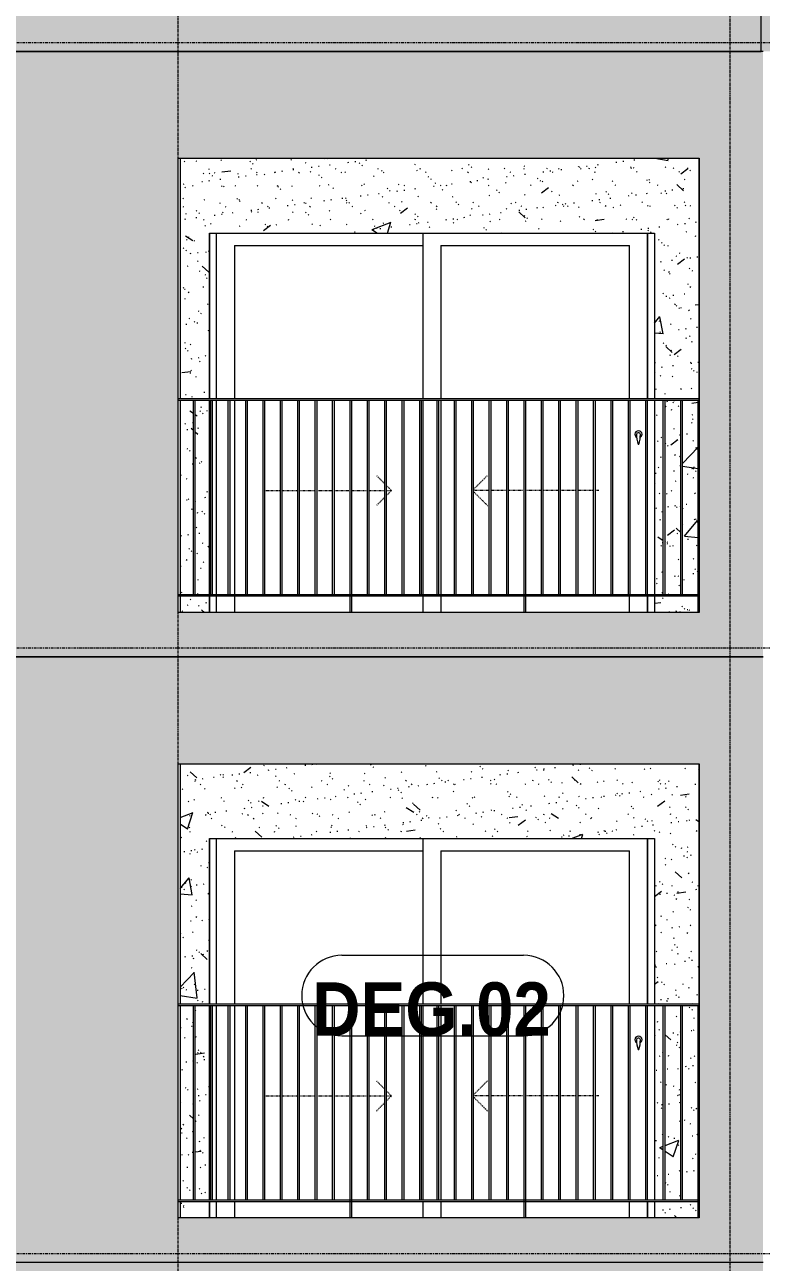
# Model space of a CAD drawing. Header units: millimetres. Extents: x 9199 to 175431, y -4466 to 35300.
# Drawn here: x 131839 to 135976, y 8950 to 15900 of the extents above; entities that cross this region are included whole.
import ezdxf

# ---------------------------------------------------------------- set-up
doc = ezdxf.new("R2010")
doc.units = ezdxf.units.MM
for name, pattern in [('Centre', [31.75, 6.35, -4.7625, 15.875, -4.7625]), ('Dash', [6, 3, -3]), ('Grid Line', [22.225, 12.7, -3.175, 3.175, -3.175])]:
    doc.linetypes.add(name, pattern=pattern)
for name, color, linetype, lineweight in [('0-2', 250, 'Continuous', 5), ('A-DOOR', 31, 'Continuous', 9), ('A-DOOR-FRAM', 31, 'Continuous', 9), ('A-DOOR-HDLN', 31, 'Dash', 18), ('A-DOOR-IDEN', 31, 'Continuous', 9), ('A-FLOR-HRAL', 11, 'Continuous', 9), ('A-FLOR-LEVL-2', 51, 'Centre', 9), ('A-WALL', 113, 'Continuous', 9), ('A-WALL-PATT-1', 9, 'Continuous', 9), ('A-WALL-PATT-2', 111, 'Continuous', 5), ('I-WALL-1', 7, 'Continuous', 9), ('S-COLS-1', 7, 'Continuous', 9), ('S-GRID-1', 1, 'Grid Line', 9)]:
    doc.layers.add(name, color=color, linetype=linetype, lineweight=lineweight)
doc.styles.add('Arial_B_2', font='arialbd.ttf', dxfattribs={"width": 0.9, "height": 300})
pattern_1 = [(50, (-51555.6, 1200), (1093.104, -95.634), [114.3, -1257.3]), (355, (-51555.6, 1200), (-211.46, 1146.34), [91.44, -1005.84]), (100.451, (-51464.5, 1192), (881.656, 1050.7), [97.14, -1068.54]), (46.184, (-51555.6, 1504.8), (1626.47, -252.26), [171.45, -1885.95]), (96.636, (-51420, 1483.8), (1424.42, 1484.57), [145.71, -1602.81]), (351.184, (-51555.6, 1504.8), (1424.43, 1484.55), [137.16, -1508.76]), (21, (-51403.2, 1428.6), (909.686, -613.59), [114.3, -1257.3]), (326, (-51403.2, 1428.6), (370.81, 1105.13), [91.44, -1005.84]), (71.451, (-51327.4, 1377.5), (1280.5, 491.53), [97.14, -1068.54]), (37.5, (-51555.58, 1200), (18.531, 507.33), [50.292, -943.356, 50.292, -970.788, -1009.65]), (37.5, (-51555.58, 1200), (18.531, 507.33), [-2014.73, 50.29, -959.36]), (7.5, (-51555.6, 1200), (400.918, 601.084), [50.292, -531.876, 50.292, -920.496, -384.81]), (7.5, (-51555.6, 1200), (400.918, 601.084), [-1552.956, 50.29, -334.52]), (327.5, (-51895.43, 1200), (813.545, -34.374), [50.292, -330.708, 50.292, -1138.428, -1577.34]), (327.5, (-51895.43, 1200), (813.545, -34.374), [-1569.72, 50.29, -1527.05]), (317.5, (-52047.8, 1200), (888.775, 152.56), [50.292, -445.008, 50.292, -739.14, -1120.14]), (317.5, (-52047.8, 1200), (888.775, 152.56), [-1284.73, 50.29, -1069.85])]
pattern_2 = [(37.5, (-51555.58, 1200), (-4.7995, 146.8239), [5.029, -110.795, 5.029, -124.511, -123.825]), (37.5, (-51555.58, 1200), (-4.7995, 146.8239), [-245.364, 5.029, -118.796]), (7.5, (-51555.58, 1200), (134.8574, 215.0472), [5.029, -57.455, 5.029, -99.365, -40.005]), (7.5, (-51555.58, 1200), (134.8574, 215.0472), [-166.878, 5.029, -34.976]), (327.5, (-51649.3, 1200), (237.2978, 0.4316), [5.029, -33.071, 5.029, -132.131, -179.07]), (327.5, (-51649.3, 1200), (237.2978, 0.4316), [-175.26, 5.029, -174.041]), (317.5, (-51649.3, 1200), (229.067, 66.8792), [5.029, -14.021, 5.029, -84.887, -102.87]), (317.5, (-51649.3, 1200), (229.067, 66.8792), [-108.966, 5.029, -97.841])]

# ---------------------------------------------------------------- blocks, each defined once
blk = doc.blocks.new('NCV_TKTC_KET CAU_rvt-2-TKCS_MẶT ĐỨNG HƯỚNG TÂY')
at = {"layer": 'S-COLS-1'}
for p, q in [((-45511.9, 15150), (-45511.9, 12600)), ((-45511.9, 11750.1), (-45511.9, 9200))]:
    blk.add_line(p, q, dxfattribs=at)
blk = doc.blocks.new('NCV_TKTC_TANG 3 - 4_rvt-3-TKCS_MẶT ĐỨNG HƯỚNG TÂY')
at = {"layer": 'A-WALL-PATT-1'}
h = blk.add_hatch(dxfattribs=at)
h.set_pattern_fill('FP_19', color=256, style=0, pattern_type=2)
h.set_pattern_definition(pattern_1)
h.paths.add_polyline_path([(-45762.4, 12600), (-45516.9, 12600), (-45516.9, 12690), (-45762.4, 12690)])
h.paths.add_polyline_path([(-48262.4, 12600), (-48262.4, 12690), (-48426.9, 12690), (-48426.9, 12600), (-48416.1, 12600)])
h.paths.add_polyline_path([(-48426.9, 12700), (-48351.8, 12700), (-48351.8, 13790), (-48426.9, 13790), (-48426.9, 13292.3)])
h.paths.add_polyline_path([(-48262.4, 12700), (-48262.4, 13790), (-48341.8, 13790), (-48341.8, 12700)])
h.paths.add_polyline_path([(-45762.4, 12700), (-45712.4, 12700), (-45712.4, 13790), (-45762.4, 13790), (-45762.4, 13292.3)])
h.paths.add_polyline_path([(-45702.4, 12700), (-45614.7, 12700), (-45614.7, 13790), (-45702.4, 13790), (-45702.4, 13292.3)])
h.paths.add_polyline_path([(-45604.7, 12700), (-45516.9, 12700), (-45516.9, 13790), (-45604.7, 13790), (-45604.7, 13292.3)])
h.paths.add_polyline_path([(-45511.9, 13800), (-45511.9, 15150), (-48426.9, 15150), (-48426.9, 13800), (-48262.4, 13800), (-48262.4, 14730), (-45762.4, 14730), (-45762.4, 13800), (-45629.6, 13800)])
h = blk.add_hatch(dxfattribs=at)
h.set_pattern_fill('FP_20', color=256, style=0, pattern_type=2)
h.set_pattern_definition(pattern_2)
h.paths.add_polyline_path([(-45762.4, 12600), (-45516.9, 12600), (-45516.9, 12690), (-45762.4, 12690)])
h.paths.add_polyline_path([(-48262.4, 12600), (-48262.4, 12690), (-48426.9, 12690), (-48426.9, 12600), (-48416.1, 12600)])
h.paths.add_polyline_path([(-48426.9, 12700), (-48351.8, 12700), (-48351.8, 13790), (-48426.9, 13790), (-48426.9, 13292.3)])
h.paths.add_polyline_path([(-48262.4, 12700), (-48262.4, 13790), (-48341.8, 13790), (-48341.8, 12700)])
h.paths.add_polyline_path([(-45762.4, 12700), (-45712.4, 12700), (-45712.4, 13790), (-45762.4, 13790), (-45762.4, 13292.3)])
h.paths.add_polyline_path([(-45702.4, 12700), (-45614.7, 12700), (-45614.7, 13790), (-45702.4, 13790), (-45702.4, 13292.3)])
h.paths.add_polyline_path([(-45604.7, 12700), (-45516.9, 12700), (-45516.9, 13790), (-45604.7, 13790), (-45604.7, 13292.3)])
h.paths.add_polyline_path([(-45511.9, 13800), (-45511.9, 15150), (-48426.9, 15150), (-48426.9, 13800), (-48262.4, 13800), (-48262.4, 14730), (-45762.4, 14730), (-45762.4, 13800), (-45629.6, 13800)])
at = {"layer": 'I-WALL-1'}
for p, q in [((-48426.9, 15150), (-48426.9, 13800)), ((-48262.4, 13800), (-48262.4, 14730)), ((-48262.4, 14730), (-45762.4, 14730)), ((-45762.4, 14730), (-45762.4, 13800)), ((-48426.9, 13790), (-48426.9, 12700)), ((-48262.4, 12700), (-48262.4, 13790)), ((-45762.4, 13790), (-45762.4, 12700)), ((-48426.9, 12690), (-48426.9, 12600)), ((-48262.4, 12600), (-48262.4, 12690)), ((-45762.4, 12690), (-45762.4, 12600))]:
    blk.add_line(p, q, dxfattribs=at)
blk = doc.blocks.new('NCV_TKTC_TANG 3 - 4_rvt-4-TKCS_MẶT ĐỨNG HƯỚNG TÂY')
at = {"layer": 'A-WALL-PATT-1'}
h = blk.add_hatch(dxfattribs=at)
h.set_pattern_fill('FP_19', color=256, style=0, pattern_type=2)
h.set_pattern_definition(pattern_1)
h.paths.add_polyline_path([(-45516.9, 9200), (-45516.9, 9290), (-45762.4, 9290), (-45762.4, 9200)])
h.paths.add_polyline_path([(-48416.1, 9200), (-48262.4, 9200), (-48262.4, 9290), (-48426.9, 9290), (-48426.9, 9200)])
h.paths.add_polyline_path([(-48262.4, 9300), (-48262.4, 10390), (-48341.8, 10390), (-48341.8, 9300)])
h.paths.add_polyline_path([(-48354.9, 9300), (-48351.8, 9300), (-48351.8, 10390), (-48426.9, 10390), (-48426.9, 9300), (-48408.9, 9300)])
h.paths.add_polyline_path([(-45762.4, 9300), (-45712.4, 9300), (-45712.4, 10390), (-45762.4, 10390), (-45762.4, 9456.4)])
h.paths.add_polyline_path([(-45614.7, 9300), (-45614.7, 10390), (-45702.4, 10390), (-45702.4, 9300)])
h.paths.add_polyline_path([(-45604.7, 9300), (-45516.9, 9300), (-45516.9, 10390), (-45604.7, 10390), (-45604.7, 9456.4)])
h.paths.add_polyline_path([(-45629.6, 10400), (-45511.9, 10400), (-45511.9, 11750), (-48426.9, 11750), (-48426.9, 10400), (-48262.4, 10400), (-48262.4, 11330), (-45762.4, 11330), (-45762.4, 10400), (-45633.7, 10400)])
h = blk.add_hatch(dxfattribs=at)
h.set_pattern_fill('FP_20', color=256, style=0, pattern_type=2)
h.set_pattern_definition(pattern_2)
h.paths.add_polyline_path([(-45516.9, 9200), (-45516.9, 9290), (-45762.4, 9290), (-45762.4, 9200)])
h.paths.add_polyline_path([(-48416.1, 9200), (-48262.4, 9200), (-48262.4, 9290), (-48426.9, 9290), (-48426.9, 9200)])
h.paths.add_polyline_path([(-48262.4, 9300), (-48262.4, 10390), (-48341.8, 10390), (-48341.8, 9300)])
h.paths.add_polyline_path([(-48354.9, 9300), (-48351.8, 9300), (-48351.8, 10390), (-48426.9, 10390), (-48426.9, 9300), (-48408.9, 9300)])
h.paths.add_polyline_path([(-45762.4, 9300), (-45712.4, 9300), (-45712.4, 10390), (-45762.4, 10390), (-45762.4, 9456.4)])
h.paths.add_polyline_path([(-45614.7, 9300), (-45614.7, 10390), (-45702.4, 10390), (-45702.4, 9300)])
h.paths.add_polyline_path([(-45604.7, 9300), (-45516.9, 9300), (-45516.9, 10390), (-45604.7, 10390), (-45604.7, 9456.4)])
h.paths.add_polyline_path([(-45629.6, 10400), (-45511.9, 10400), (-45511.9, 11750), (-48426.9, 11750), (-48426.9, 10400), (-48262.4, 10400), (-48262.4, 11330), (-45762.4, 11330), (-45762.4, 10400), (-45633.7, 10400)])
at = {"layer": 'I-WALL-1'}
for p, q in [((-48426.9, 11750), (-48426.9, 10400)), ((-48262.4, 10400), (-48262.4, 11330)), ((-48262.4, 11330), (-45762.4, 11330)), ((-45762.4, 11330), (-45762.4, 10400)), ((-48426.9, 10390), (-48426.9, 9300)), ((-48262.4, 9300), (-48262.4, 10390)), ((-45762.4, 10390), (-45762.4, 9300)), ((-48426.9, 9290), (-48426.9, 9200)), ((-48262.4, 9200), (-48262.4, 9290)), ((-45762.4, 9290), (-45762.4, 9200))]:
    blk.add_line(p, q, dxfattribs=at)
blk = doc.blocks.new('Railing - 10mm-1251313-TKCS_MẶT ĐỨNG HƯỚNG TÂY')
at = {"layer": 'A-FLOR-HRAL'}
for p, q in [((-70214.4, 2500), (-70214.4, 3590)), ((-70204.4, 2500), (-70204.4, 3590))]:
    blk.add_line(p, q, dxfattribs=at)
blk = doc.blocks.new('Railing - 50 x 10mm-V205-TKCS_MẶT ĐỨNG HƯỚNG TÂY')
at = {"layer": 'A-FLOR-HRAL'}
for p, q in [((-71091.4, 5800), (-71091.4, 6990)), ((-71081.4, 6990), (-71091.4, 6990)), ((-71081.4, 5800), (-71081.4, 6990))]:
    blk.add_line(p, q, dxfattribs=at)
blk = doc.blocks.new('Railing - 50 x 10mm-V206-TKCS_MẶT ĐỨNG HƯỚNG TÂY')
at = {"layer": 'A-FLOR-HRAL'}
for p in [(-70116.9, 5800), (-70111.9, 6990)]:
    blk.add_line(p, (-70116.9, 6990), dxfattribs=at)
blk = doc.blocks.new('Railing - Railing-3235379-TKCS_MẶT ĐỨNG HƯỚNG TÂY')
at = {"layer": 'A-FLOR-HRAL'}
for p, q in [((-48436.9, 9300), (-45511.9, 9300)), ((-45511.9, 9290), (-48436.9, 9290))]:
    blk.add_line(p, q, dxfattribs=at)
for name, p in [('Railing - 10mm-1251313-TKCS_MẶT ĐỨNG HƯỚNG TÂY', (21862.6, 6800)), ('Railing - 10mm-1251313-TKCS_MẶT ĐỨNG HƯỚNG TÂY', (21960.3, 6800)), ('Railing - 10mm-1251313-TKCS_MẶT ĐỨNG HƯỚNG TÂY', (22058.1, 6800)), ('Railing - 10mm-1251313-TKCS_MẶT ĐỨNG HƯỚNG TÂY', (22155.9, 6800)), ('Railing - 10mm-1251313-TKCS_MẶT ĐỨNG HƯỚNG TÂY', (22253.6, 6800)), ('Railing - 10mm-1251313-TKCS_MẶT ĐỨNG HƯỚNG TÂY', (22351.4, 6800)), ('Railing - 10mm-1251313-TKCS_MẶT ĐỨNG HƯỚNG TÂY', (22449.1, 6800)), ('Railing - 10mm-1251313-TKCS_MẶT ĐỨNG HƯỚNG TÂY', (22546.9, 6800)), ('Railing - 10mm-1251313-TKCS_MẶT ĐỨNG HƯỚNG TÂY', (22644.6, 6800)), ('Railing - 50 x 10mm-V205-TKCS_MẶT ĐỨNG HƯỚNG TÂY', (23619.4, 3400)), ('Railing - 10mm-1251313-TKCS_MẶT ĐỨNG HƯỚNG TÂY', (22840.1, 6800)), ('Railing - 10mm-1251313-TKCS_MẶT ĐỨNG HƯỚNG TÂY', (22937.9, 6800)), ('Railing - 10mm-1251313-TKCS_MẶT ĐỨNG HƯỚNG TÂY', (23035.6, 6800)), ('Railing - 10mm-1251313-TKCS_MẶT ĐỨNG HƯỚNG TÂY', (23133.4, 6800)), ('Railing - 10mm-1251313-TKCS_MẶT ĐỨNG HƯỚNG TÂY', (23231.1, 6800)), ('Railing - 10mm-1251313-TKCS_MẶT ĐỨNG HƯỚNG TÂY', (23328.9, 6800)), ('Railing - 10mm-1251313-TKCS_MẶT ĐỨNG HƯỚNG TÂY', (23426.6, 6800)), ('Railing - 10mm-1251313-TKCS_MẶT ĐỨNG HƯỚNG TÂY', (23524.4, 6800)), ('Railing - 10mm-1251313-TKCS_MẶT ĐỨNG HƯỚNG TÂY', (23622.2, 6800)), ('Railing - 50 x 10mm-V205-TKCS_MẶT ĐỨNG HƯỚNG TÂY', (24596.9, 3400)), ('Railing - 10mm-1251313-TKCS_MẶT ĐỨNG HƯỚNG TÂY', (23817.7, 6800)), ('Railing - 10mm-1251313-TKCS_MẶT ĐỨNG HƯỚNG TÂY', (23915.4, 6800)), ('Railing - 10mm-1251313-TKCS_MẶT ĐỨNG HƯỚNG TÂY', (24013.2, 6800)), ('Railing - 10mm-1251313-TKCS_MẶT ĐỨNG HƯỚNG TÂY', (24110.9, 6800)), ('Railing - 10mm-1251313-TKCS_MẶT ĐỨNG HƯỚNG TÂY', (24208.7, 6800)), ('Railing - 10mm-1251313-TKCS_MẶT ĐỨNG HƯỚNG TÂY', (24306.4, 6800)), ('Railing - 10mm-1251313-TKCS_MẶT ĐỨNG HƯỚNG TÂY', (24404.2, 6800)), ('Railing - 10mm-1251313-TKCS_MẶT ĐỨNG HƯỚNG TÂY', (24501.9, 6800)), ('Railing - 10mm-1251313-TKCS_MẶT ĐỨNG HƯỚNG TÂY', (24599.7, 6800)), ('Railing - 50 x 10mm-V206-TKCS_MẶT ĐỨNG HƯỚNG TÂY', (24600, 3400))]:
    blk.add_blockref(name, p)
blk = doc.blocks.new('Top Rail Type - Top Rail_Internal_-3235382-TKCS_MẶT ĐỨNG HƯỚNG TÂY')
at = {"layer": 'A-FLOR-HRAL'}
for p, q in [((-45511.9, 10400), (-48436.9, 10400)), ((-45511.9, 10390), (-48436.9, 10390))]:
    blk.add_line(p, q, dxfattribs=at)
blk = doc.blocks.new('DEG_02-DEG_03 - DEG_02-2500x2400mm-CỬA ĐI 02 CÁNH TRƯỢT-V212-TKCS_MẶT ĐỨNG HƯỚNG TÂY')
at = {"layer": 'A-DOOR'}
for p, q in [((-47061.9, 7000), (-47061.9, 7930)), ((-45801.9, 7930), (-45801.9, 7000)), ((-48121.9, 7860), (-48121.9, 7000)), ((-48121.9, 7860), (-47061.9, 7860)), ((-46961.9, 7860), (-46961.9, 7000)), ((-46961.9, 7860), (-45901.9, 7860)), ((-45901.9, 7000), (-45901.9, 7860)), ((-48121.9, 6990), (-48121.9, 5900)), ((-47061.9, 5900), (-47061.9, 6990)), ((-46961.9, 6990), (-46961.9, 5900)), ((-48121.9, 5890), (-48121.9, 5800)), ((-47061.9, 5800), (-47061.9, 5890)), ((-46961.9, 5890), (-46961.9, 5800)), ((-45901.9, 5800), (-45901.9, 5890)), ((-45801.9, 5890), (-45801.9, 5800))]:
    blk.add_line(p, q, dxfattribs=at)
at = {"layer": 'A-DOOR', "flags": 128}
blk.add_lwpolyline([(-45850.4, 6808.7), (-45850.4, 6808.7), (-45850.4, 6808.7), (-45850.5, 6808.7), (-45850.5, 6808.7), (-45850.5, 6808.7), (-45850.5, 6808.7), (-45850.5, 6808.7), (-45850.5, 6808.7), (-45850.6, 6808.7), (-45850.6, 6808.7), (-45850.6, 6808.7), (-45850.6, 6808.7), (-45850.7, 6808.7), (-45850.7, 6808.7), (-45850.7, 6808.7), (-45850.8, 6808.7), (-45850.8, 6808.7), (-45850.8, 6808.7), (-45850.9, 6808.7), (-45850.9, 6808.7), (-45851, 6808.7), (-45851, 6808.7), (-45851.1, 6808.7), (-45851.1, 6808.7), (-45851.2, 6808.7), (-45851.2, 6808.7), (-45851.3, 6808.7), (-45851.3, 6808.7), (-45851.4, 6808.7), (-45851.4, 6808.7), (-45851.5, 6808.7), (-45851.6, 6808.7), (-45851.6, 6808.7), (-45851.7, 6808.7), (-45851.7, 6808.7), (-45851.8, 6808.7), (-45851.9, 6808.7), (-45851.9, 6808.7), (-45852, 6808.7), (-45852, 6808.7), (-45852.1, 6808.7), (-45852.2, 6808.7), (-45852.2, 6808.7), (-45852.3, 6808.7), (-45852.3, 6808.7), (-45852.4, 6808.7), (-45852.4, 6808.7), (-45852.5, 6808.7), (-45852.6, 6808.7), (-45852.6, 6808.7), (-45852.7, 6808.7), (-45852.7, 6808.7), (-45852.8, 6808.7), (-45852.8, 6808.7), (-45852.9, 6808.7), (-45852.9, 6808.7), (-45853, 6808.7), (-45853, 6808.7), (-45853, 6808.7), (-45853.1, 6808.7), (-45853.1, 6808.7), (-45853.2, 6808.7), (-45853.2, 6808.7), (-45853.2, 6808.7), (-45853.3, 6808.7), (-45853.3, 6808.7), (-45853.3, 6808.7), (-45853.3, 6808.7), (-45853.3, 6808.7), (-45853.4, 6808.7), (-45853.4, 6808.7), (-45853.4, 6808.7), (-45853.4, 6808.7), (-45853.4, 6808.7), (-45853.4, 6808.7), (-45853.4, 6808.7)], dxfattribs=at)
at = {"layer": 'A-DOOR'}
for centre, radius, start, end in [((-45851.9, 6800), 20, 0, 180), ((-45851.9, 6800), 20, 180, 240), ((-45853.4, 6799.2), 9.45, 90, 180), ((-45698.1, 6799.2), 164.8, 180, 199.13397), ((-45851.6, 6746), 2.34, 199.13397, 261.03098), ((-45852.3, 6746), 2.34, 278.96902, 340.86603), ((-45850.4, 6799.2), 9.45, 0, 90), ((-46005.7, 6799.2), 164.8, 340.86603, 0), ((-45851.9, 6800), 20, 300, 0)]:
    blk.add_arc(centre, radius, start, end, dxfattribs=at)
at = {"layer": 'A-DOOR-FRAM'}
for p, q in [((-48261.9, 7930), (-48261.9, 7000)), ((-48221.9, 7000), (-48221.9, 7930)), ((-45801.9, 7000), (-45801.9, 7930)), ((-48261.9, 6990), (-48261.9, 5900)), ((-48221.9, 5900), (-48221.9, 6990)), ((-48261.9, 5890), (-48261.9, 5800)), ((-48221.9, 5800), (-48221.9, 5890)), ((-45801.9, 5800), (-45801.9, 5890))]:
    blk.add_line(p, q, dxfattribs=at)
at = {"layer": 'A-DOOR-HDLN'}
for p, q in [((-47276.5, 6521.5), (-47324, 6569.1)), ((-46777.7, 6491.2), (-46699.8, 6569.1)), ((-47949.2, 6484.2), (-47863, 6484.2)), ((-47853, 6484.2), (-47765.3, 6484.2)), ((-47755.3, 6484.2), (-47667.5, 6484.2)), ((-47657.5, 6484.2), (-47569.8, 6484.2)), ((-47559.8, 6484.2), (-47472, 6484.2)), ((-47462, 6484.2), (-47374.3, 6484.2)), ((-47364.3, 6484.2), (-47276.5, 6484.2)), ((-47239.2, 6484.2), (-47266.5, 6511.5)), ((-47239.2, 6484.2), (-47266.5, 6456.9)), ((-47266.5, 6484.2), (-47239.2, 6484.2)), ((-46690, 6484.2), (-46777.7, 6484.2)), ((-46777.7, 6477.3), (-46699.8, 6399.4)), ((-46592.2, 6484.2), (-46680, 6484.2)), ((-46494.5, 6484.2), (-46582.2, 6484.2)), ((-46396.7, 6484.2), (-46484.5, 6484.2)), ((-46299, 6484.2), (-46386.7, 6484.2)), ((-46201.2, 6484.2), (-46289, 6484.2)), ((-46103.5, 6484.2), (-46191.2, 6484.2)), ((-46074.7, 6484.2), (-46093.5, 6484.2)), ((-47276.5, 6446.9), (-47324, 6399.4))]:
    blk.add_line(p, q, dxfattribs=at)
blk = doc.blocks.new('Railing - Railing-3817727-TKCS_MẶT ĐỨNG HƯỚNG TÂY')
at = {"layer": 'A-FLOR-HRAL'}
for p, q in [((-48436.9, 12700), (-45511.9, 12700)), ((-45511.9, 12690), (-48436.9, 12690))]:
    blk.add_line(p, q, dxfattribs=at)
for name, p in [('Railing - 10mm-1251313-TKCS_MẶT ĐỨNG HƯỚNG TÂY', (21862.6, 10200)), ('Railing - 10mm-1251313-TKCS_MẶT ĐỨNG HƯỚNG TÂY', (21960.3, 10200)), ('Railing - 10mm-1251313-TKCS_MẶT ĐỨNG HƯỚNG TÂY', (22058.1, 10200)), ('Railing - 10mm-1251313-TKCS_MẶT ĐỨNG HƯỚNG TÂY', (22155.9, 10200)), ('Railing - 10mm-1251313-TKCS_MẶT ĐỨNG HƯỚNG TÂY', (22253.6, 10200)), ('Railing - 10mm-1251313-TKCS_MẶT ĐỨNG HƯỚNG TÂY', (22351.4, 10200)), ('Railing - 10mm-1251313-TKCS_MẶT ĐỨNG HƯỚNG TÂY', (22449.1, 10200)), ('Railing - 10mm-1251313-TKCS_MẶT ĐỨNG HƯỚNG TÂY', (22546.9, 10200)), ('Railing - 10mm-1251313-TKCS_MẶT ĐỨNG HƯỚNG TÂY', (22644.6, 10200)), ('Railing - 50 x 10mm-V205-TKCS_MẶT ĐỨNG HƯỚNG TÂY', (23619.4, 6800)), ('Railing - 10mm-1251313-TKCS_MẶT ĐỨNG HƯỚNG TÂY', (22840.1, 10200)), ('Railing - 10mm-1251313-TKCS_MẶT ĐỨNG HƯỚNG TÂY', (22937.9, 10200)), ('Railing - 10mm-1251313-TKCS_MẶT ĐỨNG HƯỚNG TÂY', (23035.6, 10200)), ('Railing - 10mm-1251313-TKCS_MẶT ĐỨNG HƯỚNG TÂY', (23133.4, 10200)), ('Railing - 10mm-1251313-TKCS_MẶT ĐỨNG HƯỚNG TÂY', (23231.1, 10200)), ('Railing - 10mm-1251313-TKCS_MẶT ĐỨNG HƯỚNG TÂY', (23328.9, 10200)), ('Railing - 10mm-1251313-TKCS_MẶT ĐỨNG HƯỚNG TÂY', (23426.6, 10200)), ('Railing - 10mm-1251313-TKCS_MẶT ĐỨNG HƯỚNG TÂY', (23524.4, 10200)), ('Railing - 10mm-1251313-TKCS_MẶT ĐỨNG HƯỚNG TÂY', (23622.2, 10200)), ('Railing - 50 x 10mm-V205-TKCS_MẶT ĐỨNG HƯỚNG TÂY', (24596.9, 6800)), ('Railing - 10mm-1251313-TKCS_MẶT ĐỨNG HƯỚNG TÂY', (23817.7, 10200)), ('Railing - 10mm-1251313-TKCS_MẶT ĐỨNG HƯỚNG TÂY', (23915.4, 10200)), ('Railing - 10mm-1251313-TKCS_MẶT ĐỨNG HƯỚNG TÂY', (24013.2, 10200)), ('Railing - 10mm-1251313-TKCS_MẶT ĐỨNG HƯỚNG TÂY', (24110.9, 10200)), ('Railing - 10mm-1251313-TKCS_MẶT ĐỨNG HƯỚNG TÂY', (24208.7, 10200)), ('Railing - 10mm-1251313-TKCS_MẶT ĐỨNG HƯỚNG TÂY', (24306.4, 10200)), ('Railing - 10mm-1251313-TKCS_MẶT ĐỨNG HƯỚNG TÂY', (24404.2, 10200)), ('Railing - 10mm-1251313-TKCS_MẶT ĐỨNG HƯỚNG TÂY', (24501.9, 10200)), ('Railing - 10mm-1251313-TKCS_MẶT ĐỨNG HƯỚNG TÂY', (24599.7, 10200)), ('Railing - 50 x 10mm-V206-TKCS_MẶT ĐỨNG HƯỚNG TÂY', (24600, 6800))]:
    blk.add_blockref(name, p)
blk = doc.blocks.new('Top Rail Type - Top Rail_Internal_-3817730-TKCS_MẶT ĐỨNG HƯỚNG TÂY')
at = {"layer": 'A-FLOR-HRAL'}
for p, q in [((-45511.9, 13800), (-48436.9, 13800)), ((-45511.9, 13790), (-48436.9, 13790))]:
    blk.add_line(p, q, dxfattribs=at)
blk = doc.blocks.new('DEG_02-DEG_03 - DEG_02-2500x2400mm-CỬA ĐI 02 CÁNH TRƯỢT-V258-TKCS_MẶT ĐỨNG HƯỚNG TÂY')
at = {"layer": 'A-DOOR'}
for p, q in [((-47061.9, 13800), (-47061.9, 14730)), ((-45801.9, 14730), (-45801.9, 13800)), ((-48121.9, 14660), (-48121.9, 13800)), ((-48121.9, 14660), (-47061.9, 14660)), ((-46961.9, 14660), (-46961.9, 13800)), ((-46961.9, 14660), (-45901.9, 14660)), ((-45901.9, 13800), (-45901.9, 14660)), ((-48121.9, 13790), (-48121.9, 12700)), ((-47061.9, 12700), (-47061.9, 13790)), ((-46961.9, 13790), (-46961.9, 12700)), ((-48121.9, 12690), (-48121.9, 12600)), ((-47061.9, 12600), (-47061.9, 12690)), ((-46961.9, 12690), (-46961.9, 12600)), ((-45901.9, 12600), (-45901.9, 12690)), ((-45801.9, 12690), (-45801.9, 12600))]:
    blk.add_line(p, q, dxfattribs=at)
at = {"layer": 'A-DOOR', "flags": 128}
blk.add_lwpolyline([(-45850.4, 13608.7), (-45850.4, 13608.7), (-45850.4, 13608.7), (-45850.5, 13608.7), (-45850.5, 13608.7), (-45850.5, 13608.7), (-45850.5, 13608.7), (-45850.5, 13608.7), (-45850.5, 13608.7), (-45850.6, 13608.7), (-45850.6, 13608.7), (-45850.6, 13608.7), (-45850.6, 13608.7), (-45850.7, 13608.7), (-45850.7, 13608.7), (-45850.7, 13608.7), (-45850.8, 13608.7), (-45850.8, 13608.7), (-45850.8, 13608.7), (-45850.9, 13608.7), (-45850.9, 13608.7), (-45851, 13608.7), (-45851, 13608.7), (-45851.1, 13608.7), (-45851.1, 13608.7), (-45851.2, 13608.7), (-45851.2, 13608.7), (-45851.3, 13608.7), (-45851.3, 13608.7), (-45851.4, 13608.7), (-45851.4, 13608.7), (-45851.5, 13608.7), (-45851.6, 13608.7), (-45851.6, 13608.7), (-45851.7, 13608.7), (-45851.7, 13608.7), (-45851.8, 13608.7), (-45851.9, 13608.7), (-45851.9, 13608.7), (-45852, 13608.7), (-45852, 13608.7), (-45852.1, 13608.7), (-45852.2, 13608.7), (-45852.2, 13608.7), (-45852.3, 13608.7), (-45852.3, 13608.7), (-45852.4, 13608.7), (-45852.4, 13608.7), (-45852.5, 13608.7), (-45852.6, 13608.7), (-45852.6, 13608.7), (-45852.7, 13608.7), (-45852.7, 13608.7), (-45852.8, 13608.7), (-45852.8, 13608.7), (-45852.9, 13608.7), (-45852.9, 13608.7), (-45853, 13608.7), (-45853, 13608.7), (-45853, 13608.7), (-45853.1, 13608.7), (-45853.1, 13608.7), (-45853.2, 13608.7), (-45853.2, 13608.7), (-45853.2, 13608.7), (-45853.3, 13608.7), (-45853.3, 13608.7), (-45853.3, 13608.7), (-45853.3, 13608.7), (-45853.3, 13608.7), (-45853.4, 13608.7), (-45853.4, 13608.7), (-45853.4, 13608.7), (-45853.4, 13608.7), (-45853.4, 13608.7), (-45853.4, 13608.7), (-45853.4, 13608.7)], dxfattribs=at)
at = {"layer": 'A-DOOR'}
for centre, radius, start, end in [((-45851.9, 13600), 20, 0, 180), ((-45851.9, 13600), 20, 180, 240), ((-45853.4, 13599.2), 9.45, 90, 180), ((-45698.1, 13599.2), 164.8, 180, 199.13397), ((-45850.4, 13599.2), 9.45, 0, 90), ((-46005.7, 13599.2), 164.8, 340.86603, 0), ((-45851.9, 13600), 20, 300, 0), ((-45851.6, 13546), 2.34, 199.13397, 261.03098), ((-45852.3, 13546), 2.34, 278.96902, 340.86603)]:
    blk.add_arc(centre, radius, start, end, dxfattribs=at)
at = {"layer": 'A-DOOR-FRAM'}
for p, q in [((-48261.9, 14730), (-48261.9, 13800)), ((-48221.9, 13800), (-48221.9, 14730)), ((-45801.9, 13800), (-45801.9, 14730)), ((-48261.9, 13790), (-48261.9, 12700)), ((-48221.9, 12700), (-48221.9, 13790)), ((-48261.9, 12690), (-48261.9, 12600)), ((-48221.9, 12600), (-48221.9, 12690)), ((-45801.9, 12600), (-45801.9, 12690))]:
    blk.add_line(p, q, dxfattribs=at)
at = {"layer": 'A-DOOR-HDLN'}
for p, q in [((-47276.5, 13321.5), (-47324, 13369.1)), ((-46776.6, 13292.3), (-46699.8, 13369.1)), ((-47949.2, 13284.2), (-47863, 13284.2)), ((-47853, 13284.2), (-47765.3, 13284.2)), ((-47755.3, 13284.2), (-47667.5, 13284.2)), ((-47657.5, 13284.2), (-47569.8, 13284.2)), ((-47559.8, 13284.2), (-47472, 13284.2)), ((-47462, 13284.2), (-47374.3, 13284.2)), ((-47364.3, 13284.2), (-47276.5, 13284.2)), ((-47239.2, 13284.2), (-47266.5, 13311.5)), ((-47239.2, 13284.2), (-47266.5, 13256.9)), ((-47266.5, 13284.2), (-47239.2, 13284.2)), ((-46690, 13284.2), (-46777.7, 13284.2)), ((-46777.7, 13277.3), (-46699.8, 13199.4)), ((-46592.2, 13284.2), (-46680, 13284.2)), ((-46494.5, 13284.2), (-46582.2, 13284.2)), ((-46396.7, 13284.2), (-46484.5, 13284.2)), ((-46299, 13284.2), (-46386.7, 13284.2)), ((-46201.2, 13284.2), (-46289, 13284.2)), ((-46103.5, 13284.2), (-46191.2, 13284.2)), ((-46074.7, 13284.2), (-46093.5, 13284.2)), ((-47276.5, 13246.9), (-47324, 13199.4))]:
    blk.add_line(p, q, dxfattribs=at)
blk = doc.blocks.new('STN_Door Tag - STN_Door Tag-1788670-TKCS_MẶT ĐỨNG HƯỚNG TÂY')
at = {"layer": 'A-DOOR-IDEN'}
for p, q in [((-35037.4, 2034.3), (-34017.3, 2034.3)), ((-35037.4, 1581.5), (-34017.3, 1581.5))]:
    blk.add_line(p, q, dxfattribs=at)
for centre, start, end in [((-35037.4, 1807.9), 90, 270), ((-34017.3, 1807.9), 270, 90)]:
    blk.add_arc(centre, 226.4, start, end, dxfattribs=at)

msp = doc.modelspace()

# ---------------------------------------------------------------- hatches: boundary and pattern name
at = {"layer": 'A-WALL-PATT-2'}
h = msp.add_hatch(color=256, dxfattribs=at)
h.paths.add_polyline_path([(130007.2, 15750), (132496.2, 15750), (132496.2, 19150), (129401.2, 19150), (129401.2, 18550), (129391.2, 18550), (129391.2, 15750)])
h.paths.add_polyline_path([(131502.9, 16800), (130102.9, 16800), (130102.9, 18200), (131502.9, 18200), (131502.9, 16819.1)])
h = msp.add_hatch(color=256, dxfattribs=at)
h.paths.add_polyline_path([(135976.2, 15750), (135976.2, 19150), (132496.2, 19150), (132496.2, 15750), (135298.1, 15750)])
h.paths.add_polyline_path([(132701.2, 16000), (132701.2, 18550), (135626.7, 18550), (135626.7, 16000), (133181.7, 16000)])
msp.add_hatch(color=256, dxfattribs=at).paths.add_polyline_path([(136356.3, 15750), (137591.2, 15750), (137591.2, 16000), (135976.2, 16000), (135976.2, 15750), (135986.2, 15750)])
h = msp.add_hatch(color=256, dxfattribs=at)
h.paths.add_polyline_path([(132496.2, 12350), (132496.2, 15750), (129391.2, 15750), (129391.2, 12350), (132123.6, 12350)])
h.paths.add_polyline_path([(130102.9, 13400), (130102.9, 14800), (131502.9, 14800), (131502.9, 13400), (130143.8, 13400)])
h = msp.add_hatch(color=256, dxfattribs=at)
h.paths.add_polyline_path([(135298.1, 12350), (135986.2, 12350), (135986.2, 15750), (132496.2, 15750), (132496.2, 12350), (134239.9, 12350)])
h.paths.add_polyline_path([(132701.2, 12600), (132701.2, 15150), (135626.7, 15150), (135626.7, 12600), (134239.9, 12600)])
h = msp.add_hatch(color=256, dxfattribs=at)
h.paths.add_polyline_path([(129391.2, 8950), (132496.2, 8950), (132496.2, 12350), (129391.2, 12350), (129391.2, 10004.4)])
h.paths.add_polyline_path([(131461.9, 10000), (130102.9, 10000), (130102.9, 11400), (131502.9, 11400), (131502.9, 10000)])
h = msp.add_hatch(color=256, dxfattribs=at)
h.paths.add_polyline_path([(135298.1, 8950), (135986.2, 8950), (135986.2, 12350), (132496.2, 12350), (132496.2, 8950), (134239.9, 8950)])
h.paths.add_polyline_path([(134239.9, 9200), (132701.2, 9200), (132701.2, 11750), (135626.7, 11750), (135626.7, 9200), (135298.1, 9200)])
h = msp.add_hatch(color=256, dxfattribs=at)
h.paths.add_polyline_path([(132496.2, 5550), (132496.2, 8950), (129391.2, 8950), (129391.2, 5550), (132123.6, 5550)])
h.paths.add_polyline_path([(131502.9, 6600), (130102.9, 6600), (130102.9, 8000), (131502.9, 8000), (131502.9, 6619)])
h = msp.add_hatch(color=256, dxfattribs=at)
h.paths.add_polyline_path([(134239.9, 5550), (135986.2, 5550), (135986.2, 8950), (132496.2, 8950), (132496.2, 5550)])
h.paths.add_polyline_path([(134239.9, 5800), (132701.2, 5800), (132701.2, 8350), (135626.7, 8350), (135626.7, 5800), (135298.1, 5800)])

# ---------------------------------------------------------------- linework, layer by layer
at = {"layer": 'A-FLOR-LEVL-2'}
for p, q in [((96540.4, 15800), (171939.1, 15800)), ((96540.4, 12400), (171939.1, 12400)), ((96540.4, 9000), (171939.1, 9000))]:
    msp.add_line(p, q, dxfattribs=at)
at = {"layer": 'A-WALL'}
for p, q in [((135976.2, 15750), (135976.2, 29350)), ((135986.2, 15750), (129391.2, 15750)), ((129401.2, 15750), (135976.2, 15750)), ((132701.2, 15150), (135626.7, 15150)), ((132701.2, 12600), (132701.2, 15150)), ((135626.7, 15150), (135626.7, 12600)), ((135626.7, 12600), (132701.2, 12600)), ((135986.2, 12350), (129391.2, 12350)), ((129391.2, 12350), (135986.2, 12350)), ((132701.2, 11750), (135626.7, 11750)), ((132701.2, 9200), (132701.2, 11750)), ((135626.7, 11750), (135626.7, 9200)), ((135626.7, 9200), (132701.2, 9200)), ((129391.2, 8950), (135986.2, 8950))]:
    msp.add_line(p, q, dxfattribs=at)
at = {"layer": 'S-GRID-1'}
for p, q in [((132701.2, 634.2), (132701.2, 30542.5)), ((135801.2, 2539.2), (135801.2, 30542.5))]:
    msp.add_line(p, q, dxfattribs=at)

# ---------------------------------------------------------------- block references
at = {"layer": '0-2'}
for name in ['NCV_TKTC_KET CAU_rvt-2-TKCS_MẶT ĐỨNG HƯỚNG TÂY', 'NCV_TKTC_TANG 3 - 4_rvt-3-TKCS_MẶT ĐỨNG HƯỚNG TÂY', 'NCV_TKTC_TANG 3 - 4_rvt-4-TKCS_MẶT ĐỨNG HƯỚNG TÂY']:
    msp.add_blockref(name, (181138.2, 0), dxfattribs=at)
at = {"layer": 'A-DOOR'}
for name, p in [('DEG_02-DEG_03 - DEG_02-2500x2400mm-CỬA ĐI 02 CÁNH TRƯỢT-V258-TKCS_MẶT ĐỨNG HƯỚNG TÂY', (181138.2, 0)), ('DEG_02-DEG_03 - DEG_02-2500x2400mm-CỬA ĐI 02 CÁNH TRƯỢT-V212-TKCS_MẶT ĐỨNG HƯỚNG TÂY', (181138.2, 3400))]:
    msp.add_blockref(name, p, dxfattribs=at)
at = {"layer": 'A-DOOR-IDEN'}
msp.add_blockref('STN_Door Tag - STN_Door Tag-1788670-TKCS_MẶT ĐỨNG HƯỚNG TÂY', (168658.2, 8639.9), dxfattribs=at)
at = {"layer": 'A-FLOR-HRAL'}
for name in ['Top Rail Type - Top Rail_Internal_-3817730-TKCS_MẶT ĐỨNG HƯỚNG TÂY', 'Railing - Railing-3817727-TKCS_MẶT ĐỨNG HƯỚNG TÂY', 'Top Rail Type - Top Rail_Internal_-3235382-TKCS_MẶT ĐỨNG HƯỚNG TÂY', 'Railing - Railing-3235379-TKCS_MẶT ĐỨNG HƯỚNG TÂY']:
    msp.add_blockref(name, (181138.2, 0), dxfattribs=at)

# ---------------------------------------------------------------- texts
at = {"layer": 'A-DOOR-IDEN', "insert": (134123.2, 10370), "char_height": 300, "width": 1375.65, "attachment_point": 5, "line_spacing_factor": 0.936439, "style": 'Arial_B_2'}
msp.add_mtext('\\pt6.75,13.5,20.25,27,33.75,40.5,47.25,54,60.75,67.5,74.25,81,87.75,94.5,101.25,108,114.75,121.5,128.25,135,141.75,148.5,155.25,162,168.75,175.5,182.25,189,195.75,202.5,209.25,216;DEG.02', dxfattribs=at)

doc.saveas('drawing.dxf')
